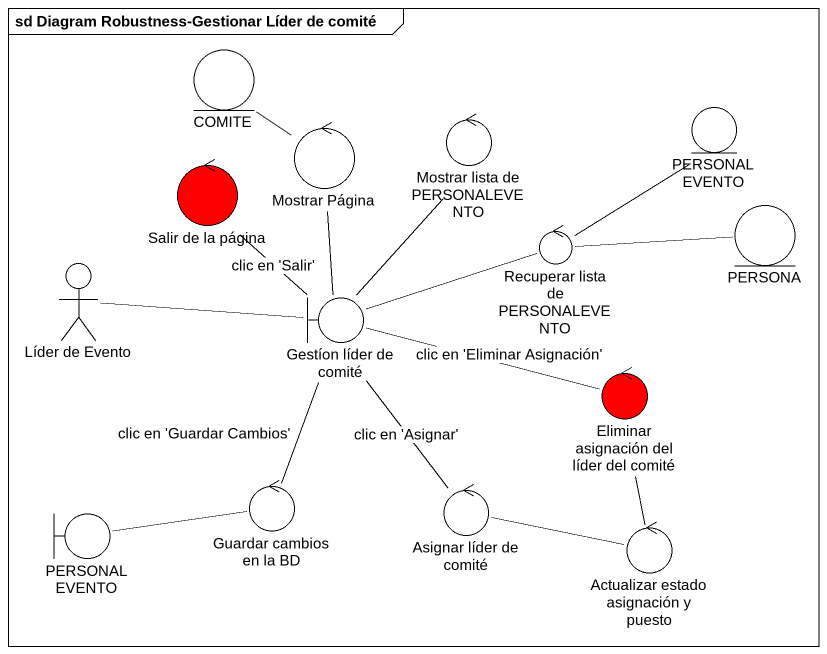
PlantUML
@startuml
mainframe sd Diagram Robustness-Gestionar Líder de comité
entity COMITE
control "Mostrar lista de PERSONALEVENTO" as Mostrar_lista_de
entity "PERSONAL EVENTO" as PERSONAL_EVENTO
control "Salir de la página" as Salir_de_la_página #FF0000
control "Mostrar Página" as Mostrar_Página
control "Recuperar lista de PERSONALEVENTO" as Recuperar_lista_de
entity PERSONA
actor "Líder de Evento" as Líder_de_Evento
boundary "Gestíon líder de comité" as Gestíon_líder_de_comité
control "Eliminar asignación del líder del comité" as Eliminar_asignación_del #FF0000
control "Guardar cambios en la BD" as Guardar_cambios_en_la_BD
control "Asignar líder de comité" as Asignar_líder_de_comité
boundary "PERSONAL EVENTO" as PERSONAL_EVENTO_2
control "Actualizar estado asignación y puesto" as Actualizar_estado
Mostrar_Página -up- COMITE
Mostrar_Página -- Gestíon_líder_de_comité
Recuperar_lista_de -up- PERSONAL_EVENTO
Recuperar_lista_de -right- PERSONA
Recuperar_lista_de -left- Gestíon_líder_de_comité
Líder_de_Evento -right- Gestíon_líder_de_comité
Gestíon_líder_de_comité -up- Mostrar_lista_de
Gestíon_líder_de_comité -up- Salir_de_la_página : clic en 'Salir'
Gestíon_líder_de_comité -right- Eliminar_asignación_del : clic en 'Eliminar Asignación'
Gestíon_líder_de_comité -- Guardar_cambios_en_la_BD : clic en 'Guardar Cambios'
Gestíon_líder_de_comité -- Asignar_líder_de_comité : clic en 'Asignar'
Eliminar_asignación_del -- Actualizar_estado
Guardar_cambios_en_la_BD -left- PERSONAL_EVENTO_2
Asignar_líder_de_comité -right- Actualizar_estado
@enduml
